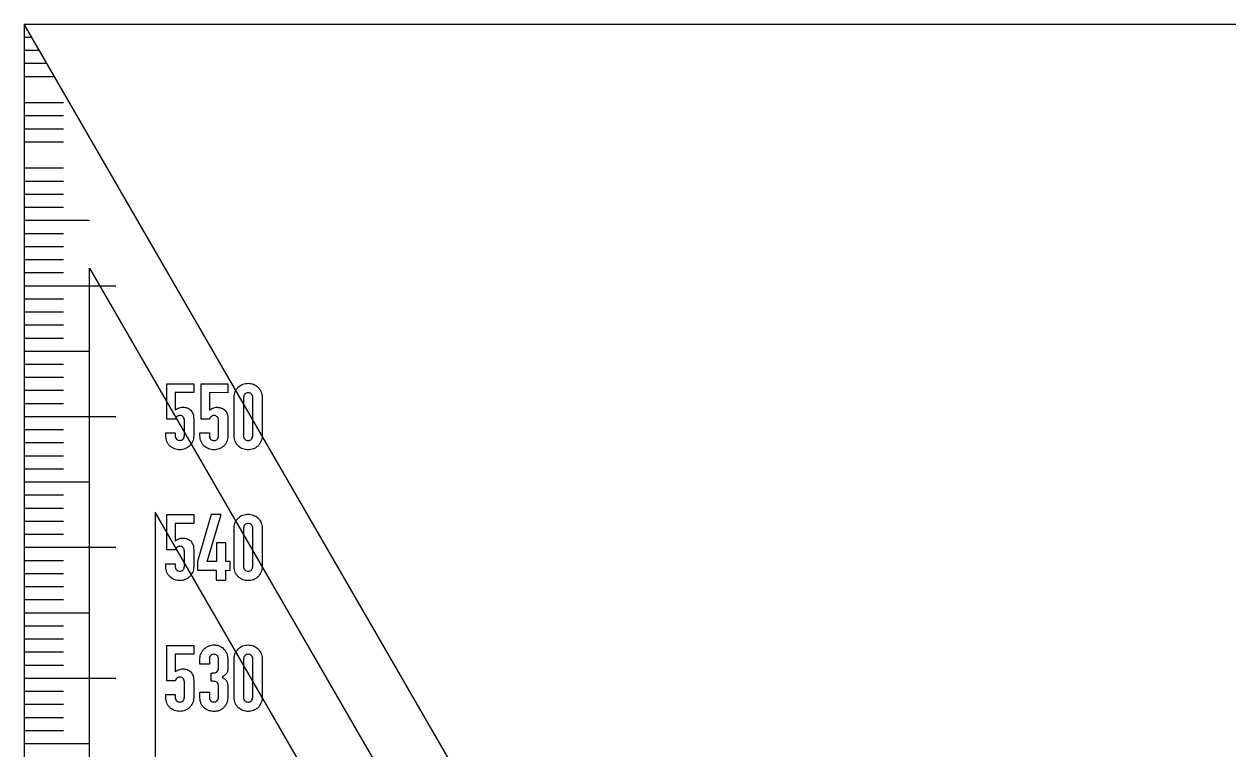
# Model space of a CAD drawing. Header units: millimetres. Extents: x 0 to 736, y 0 to 580.
# Drawn here: x 0 to 92, y 524.5 to 580 of the extents above; entities that cross this region are included whole.
import ezdxf

# ---------------------------------------------------------------- set-up
doc = ezdxf.new("R2010")
doc.units = ezdxf.units.MM
doc.layers.get('0').update_dxf_attribs({"linetype": 'CONTINUOUS'})

msp = doc.modelspace()

# ---------------------------------------------------------------- linework, layer by layer
for p, q in [((0, 580), (736.12, 580)), ((0, 579), (0.577, 579)), ((0, 578), (1.155, 578)), ((0, 577), (1.732, 577)), ((0, 576), (2.309, 576)), ((0, 574), (3, 574)), ((0, 573), (3, 573)), ((0, 572), (3, 572)), ((0, 571), (3, 571)), ((0, 569), (3, 569)), ((0, 568), (3, 568)), ((0, 567), (3, 567)), ((0, 566), (3, 566)), ((0, 565), (5, 565)), ((0, 564), (3, 564)), ((0, 563), (3, 563)), ((0, 562), (3, 562)), ((0, 561), (3, 561)), ((0, 560), (7, 560)), ((0, 559), (3, 559)), ((0, 558), (3, 558)), ((0, 557), (3, 557)), ((0, 556), (3, 556)), ((0, 555), (5, 555)), ((0, 554), (3, 554)), ((0, 553), (3, 553)), ((10.904, 549.802), (10.906, 552.499)), ((10.906, 552.499), (12.957, 552.497)), ((12.957, 552.497), (12.957, 551.823)), ((13.517, 549.8), (13.519, 552.497)), ((13.519, 552.497), (15.569, 552.495)), ((15.569, 552.495), (15.569, 551.821)), ((0, 552), (3, 552)), ((11.538, 551.824), (11.537, 550.476)), ((12.957, 551.823), (11.538, 551.824)), ((14.15, 551.822), (14.149, 550.474)), ((15.569, 551.821), (14.15, 551.822)), ((16.044, 548.527), (16.046, 551.462)), ((16.762, 551.462), (16.76, 548.527)), ((17.462, 548.526), (17.465, 551.461)), ((18.181, 551.461), (18.179, 548.525)), ((0, 551), (3, 551)), ((0, 550), (7, 550)), ((11.536, 549.802), (10.904, 549.802)), ((12.238, 548.544), (12.239, 549.717)), ((12.955, 549.822), (12.954, 548.53)), ((14.149, 549.8), (13.517, 549.8)), ((14.85, 548.542), (14.851, 549.715)), ((15.567, 549.82), (15.566, 548.527)), ((0, 549), (3, 549)), ((10.819, 548.531), (10.819, 548.742)), ((10.819, 548.742), (11.536, 548.741)), ((11.536, 548.741), (11.535, 548.559)), ((13.431, 548.529), (13.432, 548.74)), ((13.432, 548.74), (14.148, 548.739)), ((14.148, 548.739), (14.148, 548.557)), ((0, 548), (3, 548)), ((0, 547), (3, 547)), ((0, 546), (3, 546)), ((0, 545), (5, 545)), ((0, 544), (3, 544)), ((0, 543), (3, 543)), ((0, 542), (3, 542)), ((10.904, 539.802), (10.906, 542.499)), ((10.906, 542.499), (12.957, 542.497)), ((12.957, 542.497), (12.957, 541.823)), ((11.538, 541.824), (11.537, 540.476)), ((12.957, 541.823), (11.538, 541.824)), ((16.044, 538.527), (16.046, 541.462)), ((16.762, 541.462), (16.76, 538.527)), ((17.462, 538.526), (17.465, 541.461)), ((18.181, 541.461), (18.179, 538.525)), ((0, 541), (3, 541)), ((0, 540), (7, 540)), ((11.536, 539.802), (10.904, 539.802)), ((12.238, 538.544), (12.239, 539.717)), ((12.955, 539.822), (12.954, 538.53)), ((0, 539), (3, 539)), ((10.819, 538.531), (10.819, 538.742)), ((10.819, 538.742), (11.536, 538.741)), ((11.536, 538.741), (11.535, 538.559)), ((0, 538), (3, 538)), ((0, 537), (3, 537)), ((0, 536), (3, 536)), ((0, 535), (5, 535)), ((0, 534), (3, 534)), ((0, 533), (3, 533)), ((0, 532), (3, 532)), ((10.904, 529.802), (10.906, 532.499)), ((10.906, 532.499), (12.957, 532.497)), ((12.957, 532.497), (12.957, 531.823)), ((0, 531), (3, 531)), ((11.538, 531.824), (11.537, 530.476)), ((12.957, 531.823), (11.538, 531.824)), ((13.433, 531.064), (13.434, 531.479)), ((14.15, 531.064), (13.433, 531.064)), ((14.15, 531.471), (14.15, 531.064)), ((14.852, 530.824), (14.852, 531.47)), ((16.044, 528.527), (16.046, 531.462)), ((16.762, 531.462), (16.76, 528.527)), ((17.462, 528.526), (17.465, 531.461)), ((18.181, 531.461), (18.179, 528.525)), ((14.282, 529.757), (14.283, 530.389)), ((0, 530), (7, 530)), ((11.536, 529.802), (10.904, 529.802)), ((12.238, 528.544), (12.239, 529.717)), ((12.955, 529.822), (12.954, 528.53)), ((14.85, 528.57), (14.851, 529.286)), ((0, 529), (3, 529)), ((10.819, 528.531), (10.819, 528.742)), ((10.819, 528.742), (11.536, 528.741)), ((11.536, 528.741), (11.535, 528.559)), ((13.431, 528.522), (13.432, 528.929)), ((13.432, 528.929), (14.148, 528.929)), ((14.148, 528.929), (14.148, 528.557)), ((0, 528), (3, 528)), ((0, 527), (3, 527)), ((0, 526), (3, 526)), ((0, 525), (5, 525))]:
    msp.add_line(p, q)
for points in [[(334.863, 0), (0, 580), (0, 0)], [(326.203, 5), (5, 5), (5, 561.34)], [(317.543, 10), (10, 542.679), (10, 10)], [(14.681, 538.24), (14.681, 537.496), (15.397, 537.495), (15.397, 538.24), (15.742, 538.239), (15.742, 538.914), (15.398, 538.914), (15.399, 540.339), (14.683, 540.34), (14.682, 538.914), (13.972, 538.915), (15.05, 542.496), (14.291, 542.496), (13.256, 538.916), (13.256, 538.241)]]:
    msp.add_lwpolyline(points, close=True)
for points, knots in [([(16.131, 551.912), (16.163, 551.975), (16.227, 552.098), (16.323, 552.199), (16.37, 552.249)], [0, 0, 0, 0, 0.02107908, 0.04149266, 0.04149266, 0.04149266, 0.04149266]), ([(16.37, 552.249), (16.421, 552.293), (16.522, 552.38), (16.646, 552.433), (16.707, 552.459)], [0, 0, 0, 0, 0.02001715, 0.03996019, 0.03996019, 0.03996019, 0.03996019]), ([(16.707, 552.459), (16.773, 552.482), (16.905, 552.527), (17.045, 552.533), (17.114, 552.536)], [0, 0, 0, 0, 0.02083571, 0.04164184, 0.04164184, 0.04164184, 0.04164184]), ([(17.114, 552.536), (17.183, 552.533), (17.321, 552.527), (17.45, 552.481), (17.515, 552.459)], [0, 0, 0, 0, 0.0206313, 0.04096164, 0.04096164, 0.04096164, 0.04096164]), ([(17.515, 552.459), (17.578, 552.432), (17.704, 552.38), (17.807, 552.292), (17.859, 552.248)], [0, 0, 0, 0, 0.02041726, 0.04057331, 0.04057331, 0.04057331, 0.04057331]), ([(17.859, 552.248), (17.905, 552.198), (18, 552.097), (18.06, 551.973), (18.09, 551.91)], [0, 0, 0, 0, 0.02029925, 0.04112017, 0.04112017, 0.04112017, 0.04112017]), ([(16.046, 551.462), (16.049, 551.543), (16.055, 551.697), (16.106, 551.842), (16.131, 551.912)], [0, 0, 0, 0, 0.02396916, 0.04596419, 0.04596419, 0.04596419, 0.04596419]), ([(16.861, 551.715), (16.832, 551.679), (16.773, 551.605), (16.766, 551.511), (16.762, 551.462)], [0, 0, 0, 0, 0.01343938, 0.02769777, 0.02769777, 0.02769777, 0.02769777]), ([(17.114, 551.82), (17.065, 551.816), (16.969, 551.808), (16.897, 551.745), (16.861, 551.715)], [0, 0, 0, 0, 0.01428975, 0.0280251, 0.0280251, 0.0280251, 0.0280251]), ([(17.367, 551.714), (17.331, 551.745), (17.258, 551.808), (17.163, 551.816), (17.114, 551.82)], [0, 0, 0, 0, 0.0137354, 0.02802509, 0.02802509, 0.02802509, 0.02802509]), ([(17.465, 551.461), (17.461, 551.51), (17.454, 551.604), (17.395, 551.678), (17.367, 551.714)], [0, 0, 0, 0, 0.01425838, 0.02769777, 0.02769777, 0.02769777, 0.02769777]), ([(18.09, 551.91), (18.117, 551.841), (18.172, 551.696), (18.178, 551.541), (18.181, 551.461)], [0, 0, 0, 0, 0.02215211, 0.04613734, 0.04613734, 0.04613734, 0.04613734]), ([(11.537, 550.476), (11.573, 550.508), (11.649, 550.574), (11.742, 550.616), (11.79, 550.637)], [0, 0, 0, 0, 0.01436714, 0.03014916, 0.03014916, 0.03014916, 0.03014916]), ([(11.79, 550.637), (11.844, 550.658), (11.955, 550.7), (12.073, 550.705), (12.134, 550.707)], [0, 0, 0, 0, 0.0171557, 0.03532359, 0.03532359, 0.03532359, 0.03532359]), ([(12.134, 550.707), (12.248, 550.699), (12.468, 550.684), (12.641, 550.548), (12.724, 550.482)], [0, 0, 0, 0, 0.03348034, 0.06445096, 0.06445096, 0.06445096, 0.06445096]), ([(12.724, 550.482), (12.791, 550.394), (12.94, 550.201), (12.949, 549.956), (12.955, 549.822)], [0, 0, 0, 0, 0.03243716, 0.07149286, 0.07149286, 0.07149286, 0.07149286]), ([(14.149, 550.474), (14.186, 550.506), (14.262, 550.572), (14.354, 550.613), (14.402, 550.635)], [0, 0, 0, 0, 0.01436712, 0.03014919, 0.03014919, 0.03014919, 0.03014919]), ([(14.402, 550.635), (14.456, 550.656), (14.567, 550.698), (14.685, 550.703), (14.746, 550.705)], [0, 0, 0, 0, 0.01715568, 0.03532356, 0.03532356, 0.03532356, 0.03532356]), ([(14.746, 550.705), (14.861, 550.697), (15.081, 550.682), (15.253, 550.545), (15.336, 550.48)], [0, 0, 0, 0, 0.03348031, 0.06445093, 0.06445093, 0.06445093, 0.06445093]), ([(15.336, 550.48), (15.403, 550.392), (15.552, 550.199), (15.562, 549.953), (15.567, 549.82)], [0, 0, 0, 0, 0.03243715, 0.07149285, 0.07149285, 0.07149285, 0.07149285]), ([(11.579, 549.879), (11.569, 549.862), (11.555, 549.836), (11.541, 549.811), (11.536, 549.802)], [0, 0, 0, 0, 0.005814769, 0.008799342, 0.008799342, 0.008799342, 0.008799342]), ([(11.642, 549.97), (11.629, 549.956), (11.603, 549.929), (11.587, 549.895), (11.579, 549.879)], [0, 0, 0, 0, 0.00573204, 0.01115459, 0.01115459, 0.01115459, 0.01115459]), ([(11.747, 550.04), (11.727, 550.031), (11.689, 550.012), (11.657, 549.984), (11.642, 549.97)], [0, 0, 0, 0, 0.00659935, 0.01271385, 0.01271385, 0.01271385, 0.01271385]), ([(11.902, 550.075), (11.873, 550.074), (11.819, 550.072), (11.77, 550.051), (11.747, 550.04)], [0, 0, 0, 0, 0.00847253, 0.01597255, 0.01597255, 0.01597255, 0.01597255]), ([(12.14, 549.97), (12.107, 550.001), (12.04, 550.063), (11.948, 550.071), (11.902, 550.075)], [0, 0, 0, 0, 0.01316714, 0.02676721, 0.02676721, 0.02676721, 0.02676721]), ([(12.239, 549.717), (12.235, 549.764), (12.227, 549.858), (12.169, 549.933), (12.14, 549.97)], [0, 0, 0, 0, 0.01391267, 0.02764696, 0.02764696, 0.02764696, 0.02764696]), ([(14.191, 549.877), (14.181, 549.86), (14.167, 549.834), (14.153, 549.808), (14.149, 549.8)], [0, 0, 0, 0, 0.005814769, 0.008799342, 0.008799342, 0.008799342, 0.008799342]), ([(14.254, 549.968), (14.241, 549.954), (14.216, 549.927), (14.199, 549.893), (14.191, 549.877)], [0, 0, 0, 0, 0.00573205, 0.0111546, 0.0111546, 0.0111546, 0.0111546]), ([(14.36, 550.038), (14.34, 550.029), (14.301, 550.01), (14.269, 549.982), (14.254, 549.968)], [0, 0, 0, 0, 0.00659933, 0.01271385, 0.01271385, 0.01271385, 0.01271385]), ([(14.514, 550.073), (14.486, 550.072), (14.432, 550.07), (14.383, 550.048), (14.36, 550.038)], [0, 0, 0, 0, 0.00847256, 0.01597258, 0.01597258, 0.01597258, 0.01597258]), ([(14.753, 549.968), (14.72, 549.998), (14.652, 550.061), (14.561, 550.069), (14.514, 550.073)], [0, 0, 0, 0, 0.01316711, 0.02676719, 0.02676719, 0.02676719, 0.02676719]), ([(14.851, 549.715), (14.847, 549.762), (14.839, 549.856), (14.781, 549.931), (14.753, 549.968)], [0, 0, 0, 0, 0.01391267, 0.02764696, 0.02764696, 0.02764696, 0.02764696]), ([(10.903, 548.082), (10.878, 548.151), (10.827, 548.297), (10.822, 548.451), (10.819, 548.531)], [0, 0, 0, 0, 0.02199505, 0.04596421, 0.04596421, 0.04596421, 0.04596421]), ([(11.535, 548.559), (11.538, 548.502), (11.544, 548.397), (11.605, 548.311), (11.633, 548.271)], [0, 0, 0, 0, 0.01651123, 0.03099373, 0.03099373, 0.03099373, 0.03099373]), ([(12.146, 548.27), (12.173, 548.308), (12.23, 548.39), (12.235, 548.49), (12.238, 548.544)], [0, 0, 0, 0, 0.01361029, 0.0294011, 0.0294011, 0.0294011, 0.0294011]), ([(12.954, 548.53), (12.951, 548.449), (12.944, 548.294), (12.889, 548.15), (12.862, 548.08)], [0, 0, 0, 0, 0.02398523, 0.04613737, 0.04613737, 0.04613737, 0.04613737]), ([(13.515, 548.08), (13.491, 548.149), (13.44, 548.295), (13.434, 548.449), (13.431, 548.529)], [0, 0, 0, 0, 0.02199505, 0.04596421, 0.04596421, 0.04596421, 0.04596421]), ([(14.148, 548.557), (14.151, 548.5), (14.156, 548.395), (14.217, 548.309), (14.246, 548.269)], [0, 0, 0, 0, 0.01651123, 0.03099373, 0.03099373, 0.03099373, 0.03099373]), ([(14.758, 548.268), (14.785, 548.306), (14.843, 548.388), (14.847, 548.488), (14.85, 548.542)], [0, 0, 0, 0, 0.01361029, 0.0294011, 0.0294011, 0.0294011, 0.0294011]), ([(15.566, 548.527), (15.563, 548.447), (15.557, 548.292), (15.501, 548.148), (15.475, 548.078)], [0, 0, 0, 0, 0.02398523, 0.04613736, 0.04613736, 0.04613736, 0.04613736]), ([(16.128, 548.078), (16.103, 548.147), (16.052, 548.293), (16.047, 548.447), (16.044, 548.527)], [0, 0, 0, 0, 0.02199501, 0.04596421, 0.04596421, 0.04596421, 0.04596421]), ([(16.76, 548.527), (16.764, 548.477), (16.771, 548.381), (16.83, 548.304), (16.858, 548.267)], [0, 0, 0, 0, 0.01443138, 0.02831409, 0.02831409, 0.02831409, 0.02831409]), ([(17.364, 548.266), (17.392, 548.304), (17.451, 548.381), (17.459, 548.477), (17.462, 548.526)], [0, 0, 0, 0, 0.01388274, 0.02831408, 0.02831408, 0.02831408, 0.02831408]), ([(18.179, 548.525), (18.175, 548.445), (18.169, 548.29), (18.114, 548.145), (18.087, 548.076)], [0, 0, 0, 0, 0.02398523, 0.04613736, 0.04613736, 0.04613736, 0.04613736]), ([(11.141, 547.744), (11.094, 547.794), (10.999, 547.895), (10.935, 548.019), (10.903, 548.082)], [0, 0, 0, 0, 0.02041354, 0.04149266, 0.04149266, 0.04149266, 0.04149266]), ([(11.478, 547.527), (11.417, 547.555), (11.294, 547.612), (11.192, 547.7), (11.141, 547.744)], [0, 0, 0, 0, 0.02018047, 0.04030584, 0.04030584, 0.04030584, 0.04030584]), ([(11.886, 547.456), (11.816, 547.459), (11.677, 547.465), (11.545, 547.506), (11.478, 547.527)], [0, 0, 0, 0, 0.02079054, 0.04148599, 0.04148599, 0.04148599, 0.04148599]), ([(11.633, 548.271), (11.672, 548.242), (11.751, 548.183), (11.849, 548.176), (11.9, 548.172)], [0, 0, 0, 0, 0.01403176, 0.02898238, 0.02898238, 0.02898238, 0.02898238]), ([(12.286, 547.526), (12.221, 547.505), (12.091, 547.464), (11.955, 547.459), (11.886, 547.456)], [0, 0, 0, 0, 0.02018659, 0.04080219, 0.04080219, 0.04080219, 0.04080219]), ([(11.9, 548.172), (11.95, 548.175), (12.043, 548.181), (12.113, 548.242), (12.146, 548.27)], [0, 0, 0, 0, 0.01443135, 0.02714595, 0.02714595, 0.02714595, 0.02714595]), ([(12.63, 547.743), (12.579, 547.699), (12.475, 547.61), (12.349, 547.554), (12.286, 547.526)], [0, 0, 0, 0, 0.02026353, 0.04091276, 0.04091276, 0.04091276, 0.04091276]), ([(12.862, 548.08), (12.832, 548.017), (12.772, 547.893), (12.677, 547.793), (12.63, 547.743)], [0, 0, 0, 0, 0.02082093, 0.04112014, 0.04112014, 0.04112014, 0.04112014]), ([(13.754, 547.742), (13.707, 547.792), (13.611, 547.893), (13.548, 548.017), (13.515, 548.08)], [0, 0, 0, 0, 0.02041355, 0.04149265, 0.04149265, 0.04149265, 0.04149265]), ([(14.091, 547.524), (14.029, 547.553), (13.907, 547.61), (13.805, 547.698), (13.754, 547.742)], [0, 0, 0, 0, 0.02018047, 0.04030585, 0.04030585, 0.04030585, 0.04030585]), ([(14.498, 547.454), (14.428, 547.457), (14.29, 547.463), (14.157, 547.504), (14.091, 547.524)], [0, 0, 0, 0, 0.02079051, 0.04148599, 0.04148599, 0.04148599, 0.04148599]), ([(14.246, 548.269), (14.284, 548.24), (14.363, 548.181), (14.462, 548.174), (14.513, 548.17)], [0, 0, 0, 0, 0.01403178, 0.0289824, 0.0289824, 0.0289824, 0.0289824]), ([(14.898, 547.524), (14.834, 547.503), (14.704, 547.462), (14.567, 547.457), (14.498, 547.454)], [0, 0, 0, 0, 0.02018659, 0.04080219, 0.04080219, 0.04080219, 0.04080219]), ([(14.513, 548.17), (14.562, 548.173), (14.655, 548.179), (14.726, 548.24), (14.758, 548.268)], [0, 0, 0, 0, 0.01443133, 0.02714592, 0.02714592, 0.02714592, 0.02714592]), ([(15.243, 547.741), (15.191, 547.697), (15.087, 547.608), (14.962, 547.552), (14.898, 547.524)], [0, 0, 0, 0, 0.02026353, 0.04091276, 0.04091276, 0.04091276, 0.04091276]), ([(15.475, 548.078), (15.444, 548.015), (15.384, 547.891), (15.289, 547.791), (15.243, 547.741)], [0, 0, 0, 0, 0.02082092, 0.04112014, 0.04112014, 0.04112014, 0.04112014]), ([(16.366, 547.74), (16.319, 547.79), (16.224, 547.891), (16.16, 548.015), (16.128, 548.078)], [0, 0, 0, 0, 0.02041353, 0.04149263, 0.04149263, 0.04149263, 0.04149263]), ([(16.703, 547.522), (16.642, 547.551), (16.519, 547.607), (16.417, 547.696), (16.366, 547.74)], [0, 0, 0, 0, 0.02018042, 0.04030582, 0.04030582, 0.04030582, 0.04030582]), ([(17.11, 547.452), (17.041, 547.455), (16.902, 547.461), (16.769, 547.502), (16.703, 547.522)], [0, 0, 0, 0, 0.02079057, 0.04148602, 0.04148602, 0.04148602, 0.04148602]), ([(16.858, 548.267), (16.894, 548.238), (16.968, 548.179), (17.062, 548.172), (17.111, 548.168)], [0, 0, 0, 0, 0.01343937, 0.02769775, 0.02769775, 0.02769775, 0.02769775]), ([(17.511, 547.522), (17.446, 547.501), (17.316, 547.46), (17.179, 547.455), (17.11, 547.452)], [0, 0, 0, 0, 0.02018659, 0.04080219, 0.04080219, 0.04080219, 0.04080219]), ([(17.111, 548.168), (17.16, 548.172), (17.254, 548.179), (17.328, 548.238), (17.364, 548.266)], [0, 0, 0, 0, 0.01425839, 0.02769774, 0.02769774, 0.02769774, 0.02769774]), ([(17.855, 547.739), (17.803, 547.695), (17.699, 547.606), (17.574, 547.55), (17.511, 547.522)], [0, 0, 0, 0, 0.02026353, 0.04091276, 0.04091276, 0.04091276, 0.04091276]), ([(18.087, 548.076), (18.056, 548.013), (17.996, 547.889), (17.902, 547.789), (17.855, 547.739)], [0, 0, 0, 0, 0.02082092, 0.04112014, 0.04112014, 0.04112014, 0.04112014]), ([(16.131, 541.912), (16.163, 541.975), (16.227, 542.098), (16.323, 542.199), (16.37, 542.249)], [0, 0, 0, 0, 0.02107908, 0.04149266, 0.04149266, 0.04149266, 0.04149266]), ([(16.37, 542.249), (16.421, 542.293), (16.522, 542.38), (16.646, 542.433), (16.707, 542.459)], [0, 0, 0, 0, 0.02001715, 0.03996019, 0.03996019, 0.03996019, 0.03996019]), ([(16.707, 542.459), (16.773, 542.482), (16.905, 542.527), (17.045, 542.533), (17.114, 542.536)], [0, 0, 0, 0, 0.02083571, 0.04164184, 0.04164184, 0.04164184, 0.04164184]), ([(17.114, 542.536), (17.183, 542.533), (17.321, 542.527), (17.45, 542.481), (17.515, 542.459)], [0, 0, 0, 0, 0.0206313, 0.04096164, 0.04096164, 0.04096164, 0.04096164]), ([(17.515, 542.459), (17.578, 542.432), (17.704, 542.38), (17.807, 542.292), (17.859, 542.248)], [0, 0, 0, 0, 0.02041726, 0.04057331, 0.04057331, 0.04057331, 0.04057331]), ([(17.859, 542.248), (17.905, 542.198), (18, 542.097), (18.06, 541.973), (18.09, 541.91)], [0, 0, 0, 0, 0.02029925, 0.04112017, 0.04112017, 0.04112017, 0.04112017]), ([(16.046, 541.462), (16.049, 541.543), (16.055, 541.697), (16.106, 541.842), (16.131, 541.912)], [0, 0, 0, 0, 0.02396916, 0.04596419, 0.04596419, 0.04596419, 0.04596419]), ([(16.861, 541.715), (16.832, 541.679), (16.773, 541.605), (16.766, 541.511), (16.762, 541.462)], [0, 0, 0, 0, 0.01343938, 0.02769777, 0.02769777, 0.02769777, 0.02769777]), ([(17.114, 541.82), (17.065, 541.816), (16.969, 541.808), (16.897, 541.745), (16.861, 541.715)], [0, 0, 0, 0, 0.01428975, 0.0280251, 0.0280251, 0.0280251, 0.0280251]), ([(17.367, 541.714), (17.331, 541.745), (17.258, 541.808), (17.163, 541.816), (17.114, 541.82)], [0, 0, 0, 0, 0.0137354, 0.02802509, 0.02802509, 0.02802509, 0.02802509]), ([(17.465, 541.461), (17.461, 541.51), (17.454, 541.604), (17.395, 541.678), (17.367, 541.714)], [0, 0, 0, 0, 0.01425838, 0.02769777, 0.02769777, 0.02769777, 0.02769777]), ([(18.09, 541.91), (18.117, 541.841), (18.172, 541.696), (18.178, 541.541), (18.181, 541.461)], [0, 0, 0, 0, 0.02215211, 0.04613734, 0.04613734, 0.04613734, 0.04613734]), ([(11.537, 540.476), (11.573, 540.508), (11.649, 540.574), (11.742, 540.616), (11.79, 540.637)], [0, 0, 0, 0, 0.01436714, 0.03014916, 0.03014916, 0.03014916, 0.03014916]), ([(11.79, 540.637), (11.844, 540.658), (11.955, 540.7), (12.073, 540.705), (12.134, 540.707)], [0, 0, 0, 0, 0.0171557, 0.03532359, 0.03532359, 0.03532359, 0.03532359]), ([(12.134, 540.707), (12.248, 540.699), (12.468, 540.684), (12.641, 540.548), (12.724, 540.482)], [0, 0, 0, 0, 0.03348034, 0.06445096, 0.06445096, 0.06445096, 0.06445096]), ([(12.724, 540.482), (12.791, 540.394), (12.94, 540.201), (12.949, 539.956), (12.955, 539.822)], [0, 0, 0, 0, 0.03243716, 0.07149286, 0.07149286, 0.07149286, 0.07149286]), ([(11.579, 539.879), (11.569, 539.862), (11.555, 539.836), (11.541, 539.811), (11.536, 539.802)], [0, 0, 0, 0, 0.005814769, 0.008799342, 0.008799342, 0.008799342, 0.008799342]), ([(11.642, 539.97), (11.629, 539.956), (11.603, 539.929), (11.587, 539.895), (11.579, 539.879)], [0, 0, 0, 0, 0.00573204, 0.01115459, 0.01115459, 0.01115459, 0.01115459]), ([(11.747, 540.04), (11.727, 540.031), (11.689, 540.012), (11.657, 539.984), (11.642, 539.97)], [0, 0, 0, 0, 0.00659935, 0.01271385, 0.01271385, 0.01271385, 0.01271385]), ([(11.902, 540.075), (11.873, 540.074), (11.819, 540.072), (11.77, 540.051), (11.747, 540.04)], [0, 0, 0, 0, 0.00847253, 0.01597255, 0.01597255, 0.01597255, 0.01597255]), ([(12.14, 539.97), (12.107, 540.001), (12.04, 540.063), (11.948, 540.071), (11.902, 540.075)], [0, 0, 0, 0, 0.01316714, 0.02676721, 0.02676721, 0.02676721, 0.02676721]), ([(12.239, 539.717), (12.235, 539.764), (12.227, 539.858), (12.169, 539.933), (12.14, 539.97)], [0, 0, 0, 0, 0.01391267, 0.02764696, 0.02764696, 0.02764696, 0.02764696]), ([(10.903, 538.082), (10.878, 538.151), (10.827, 538.297), (10.822, 538.451), (10.819, 538.531)], [0, 0, 0, 0, 0.02199505, 0.04596421, 0.04596421, 0.04596421, 0.04596421]), ([(11.535, 538.559), (11.538, 538.502), (11.544, 538.397), (11.605, 538.311), (11.633, 538.271)], [0, 0, 0, 0, 0.01651123, 0.03099373, 0.03099373, 0.03099373, 0.03099373]), ([(12.146, 538.27), (12.173, 538.308), (12.23, 538.39), (12.235, 538.49), (12.238, 538.544)], [0, 0, 0, 0, 0.01361029, 0.0294011, 0.0294011, 0.0294011, 0.0294011]), ([(12.954, 538.53), (12.951, 538.449), (12.944, 538.294), (12.889, 538.15), (12.862, 538.08)], [0, 0, 0, 0, 0.02398523, 0.04613737, 0.04613737, 0.04613737, 0.04613737]), ([(16.128, 538.078), (16.103, 538.147), (16.052, 538.293), (16.047, 538.447), (16.044, 538.527)], [0, 0, 0, 0, 0.02199501, 0.04596421, 0.04596421, 0.04596421, 0.04596421]), ([(16.76, 538.527), (16.764, 538.477), (16.771, 538.381), (16.83, 538.304), (16.858, 538.267)], [0, 0, 0, 0, 0.01443138, 0.02831409, 0.02831409, 0.02831409, 0.02831409]), ([(17.364, 538.266), (17.392, 538.304), (17.451, 538.381), (17.459, 538.477), (17.462, 538.526)], [0, 0, 0, 0, 0.01388274, 0.02831408, 0.02831408, 0.02831408, 0.02831408]), ([(18.179, 538.525), (18.175, 538.445), (18.169, 538.29), (18.114, 538.145), (18.087, 538.076)], [0, 0, 0, 0, 0.02398523, 0.04613736, 0.04613736, 0.04613736, 0.04613736]), ([(11.141, 537.744), (11.094, 537.794), (10.999, 537.895), (10.935, 538.019), (10.903, 538.082)], [0, 0, 0, 0, 0.02041354, 0.04149266, 0.04149266, 0.04149266, 0.04149266]), ([(11.478, 537.527), (11.417, 537.555), (11.294, 537.612), (11.192, 537.7), (11.141, 537.744)], [0, 0, 0, 0, 0.02018047, 0.04030584, 0.04030584, 0.04030584, 0.04030584]), ([(11.886, 537.456), (11.816, 537.459), (11.677, 537.465), (11.545, 537.506), (11.478, 537.527)], [0, 0, 0, 0, 0.02079054, 0.04148599, 0.04148599, 0.04148599, 0.04148599]), ([(11.633, 538.271), (11.672, 538.242), (11.751, 538.183), (11.849, 538.176), (11.9, 538.172)], [0, 0, 0, 0, 0.01403176, 0.02898238, 0.02898238, 0.02898238, 0.02898238]), ([(12.286, 537.526), (12.221, 537.505), (12.091, 537.464), (11.955, 537.459), (11.886, 537.456)], [0, 0, 0, 0, 0.02018659, 0.04080219, 0.04080219, 0.04080219, 0.04080219]), ([(11.9, 538.172), (11.95, 538.175), (12.043, 538.181), (12.113, 538.242), (12.146, 538.27)], [0, 0, 0, 0, 0.01443135, 0.02714595, 0.02714595, 0.02714595, 0.02714595]), ([(12.63, 537.743), (12.579, 537.699), (12.475, 537.61), (12.349, 537.554), (12.286, 537.526)], [0, 0, 0, 0, 0.02026353, 0.04091276, 0.04091276, 0.04091276, 0.04091276]), ([(12.862, 538.08), (12.832, 538.017), (12.772, 537.893), (12.677, 537.793), (12.63, 537.743)], [0, 0, 0, 0, 0.02082093, 0.04112014, 0.04112014, 0.04112014, 0.04112014]), ([(16.366, 537.74), (16.319, 537.79), (16.224, 537.891), (16.16, 538.015), (16.128, 538.078)], [0, 0, 0, 0, 0.02041353, 0.04149263, 0.04149263, 0.04149263, 0.04149263]), ([(16.703, 537.522), (16.642, 537.551), (16.519, 537.607), (16.417, 537.696), (16.366, 537.74)], [0, 0, 0, 0, 0.02018042, 0.04030582, 0.04030582, 0.04030582, 0.04030582]), ([(17.11, 537.452), (17.041, 537.455), (16.902, 537.461), (16.769, 537.502), (16.703, 537.522)], [0, 0, 0, 0, 0.02079057, 0.04148602, 0.04148602, 0.04148602, 0.04148602]), ([(16.858, 538.267), (16.894, 538.238), (16.968, 538.179), (17.062, 538.172), (17.111, 538.168)], [0, 0, 0, 0, 0.01343937, 0.02769775, 0.02769775, 0.02769775, 0.02769775]), ([(17.511, 537.522), (17.446, 537.501), (17.316, 537.46), (17.179, 537.455), (17.11, 537.452)], [0, 0, 0, 0, 0.02018659, 0.04080219, 0.04080219, 0.04080219, 0.04080219]), ([(17.111, 538.168), (17.16, 538.172), (17.254, 538.179), (17.328, 538.238), (17.364, 538.266)], [0, 0, 0, 0, 0.01425839, 0.02769774, 0.02769774, 0.02769774, 0.02769774]), ([(17.855, 537.739), (17.803, 537.695), (17.699, 537.606), (17.574, 537.55), (17.511, 537.522)], [0, 0, 0, 0, 0.02026353, 0.04091276, 0.04091276, 0.04091276, 0.04091276]), ([(18.087, 538.076), (18.056, 538.013), (17.996, 537.889), (17.902, 537.789), (17.855, 537.739)], [0, 0, 0, 0, 0.02082092, 0.04112014, 0.04112014, 0.04112014, 0.04112014]), ([(13.434, 531.479), (13.437, 531.55), (13.444, 531.693), (13.494, 531.826), (13.518, 531.893)], [0, 0, 0, 0, 0.02134719, 0.04250294, 0.04250294, 0.04250294, 0.04250294]), ([(13.518, 531.893), (13.549, 531.956), (13.609, 532.08), (13.704, 532.18), (13.75, 532.23)], [0, 0, 0, 0, 0.02082092, 0.04112014, 0.04112014, 0.04112014, 0.04112014]), ([(13.75, 532.23), (13.802, 532.274), (13.907, 532.365), (14.031, 532.424), (14.095, 532.454)], [0, 0, 0, 0, 0.02037196, 0.04126384, 0.04126384, 0.04126384, 0.04126384]), ([(14.095, 532.454), (14.162, 532.479), (14.298, 532.528), (14.443, 532.535), (14.516, 532.538)], [0, 0, 0, 0, 0.02132338, 0.04319473, 0.04319473, 0.04319473, 0.04319473]), ([(14.516, 532.538), (14.607, 532.535), (14.777, 532.528), (14.93, 532.453), (15.001, 532.418)], [0, 0, 0, 0, 0.02702625, 0.05040295, 0.05040295, 0.05040295, 0.05040295]), ([(15.001, 532.418), (15.06, 532.383), (15.168, 532.318), (15.256, 532.227), (15.295, 532.186)], [0, 0, 0, 0, 0.02064555, 0.03765692, 0.03765692, 0.03765692, 0.03765692]), ([(15.295, 532.186), (15.318, 532.159), (15.361, 532.105), (15.397, 532.046), (15.415, 532.018)], [0, 0, 0, 0, 0.01064, 0.02067161, 0.02067161, 0.02067161, 0.02067161]), ([(15.415, 532.018), (15.433, 531.987), (15.471, 531.923), (15.494, 531.852), (15.506, 531.814)], [0, 0, 0, 0, 0.01060662, 0.02238105, 0.02238105, 0.02238105, 0.02238105]), ([(16.046, 531.462), (16.049, 531.543), (16.055, 531.697), (16.106, 531.842), (16.131, 531.912)], [0, 0, 0, 0, 0.02396916, 0.04596419, 0.04596419, 0.04596419, 0.04596419]), ([(16.131, 531.912), (16.163, 531.975), (16.227, 532.098), (16.323, 532.199), (16.37, 532.249)], [0, 0, 0, 0, 0.02107908, 0.04149266, 0.04149266, 0.04149266, 0.04149266]), ([(16.37, 532.249), (16.421, 532.293), (16.522, 532.38), (16.646, 532.433), (16.707, 532.459)], [0, 0, 0, 0, 0.02001715, 0.03996019, 0.03996019, 0.03996019, 0.03996019]), ([(16.707, 532.459), (16.773, 532.482), (16.905, 532.527), (17.045, 532.533), (17.114, 532.536)], [0, 0, 0, 0, 0.02083571, 0.04164184, 0.04164184, 0.04164184, 0.04164184]), ([(17.114, 532.536), (17.183, 532.533), (17.321, 532.527), (17.45, 532.481), (17.515, 532.459)], [0, 0, 0, 0, 0.0206313, 0.04096164, 0.04096164, 0.04096164, 0.04096164]), ([(17.515, 532.459), (17.578, 532.432), (17.704, 532.38), (17.807, 532.292), (17.859, 532.248)], [0, 0, 0, 0, 0.02041726, 0.04057331, 0.04057331, 0.04057331, 0.04057331]), ([(17.859, 532.248), (17.905, 532.198), (18, 532.097), (18.06, 531.973), (18.09, 531.91)], [0, 0, 0, 0, 0.02029925, 0.04112017, 0.04112017, 0.04112017, 0.04112017]), ([(18.09, 531.91), (18.117, 531.841), (18.172, 531.696), (18.178, 531.541), (18.181, 531.461)], [0, 0, 0, 0, 0.02215211, 0.04613734, 0.04613734, 0.04613734, 0.04613734]), ([(14.227, 531.703), (14.205, 531.665), (14.163, 531.593), (14.154, 531.51), (14.15, 531.471)], [0, 0, 0, 0, 0.01311202, 0.02468579, 0.02468579, 0.02468579, 0.02468579]), ([(14.501, 531.822), (14.444, 531.819), (14.337, 531.813), (14.262, 531.737), (14.227, 531.703)], [0, 0, 0, 0, 0.0165978, 0.03082806, 0.03082806, 0.03082806, 0.03082806]), ([(14.754, 531.723), (14.72, 531.752), (14.646, 531.813), (14.551, 531.819), (14.501, 531.822)], [0, 0, 0, 0, 0.01314721, 0.0277516, 0.0277516, 0.0277516, 0.0277516]), ([(14.852, 531.47), (14.849, 531.519), (14.842, 531.614), (14.783, 531.687), (14.754, 531.723)], [0, 0, 0, 0, 0.0142584, 0.02769779, 0.02769779, 0.02769779, 0.02769779]), ([(15.506, 531.814), (15.524, 531.718), (15.567, 531.491), (15.568, 531.26), (15.568, 531.126)], [0, 0, 0, 0, 0.02917973, 0.06923897, 0.06923897, 0.06923897, 0.06923897]), ([(15.568, 531.126), (15.568, 531.047), (15.567, 530.907), (15.558, 530.766), (15.554, 530.704)], [0, 0, 0, 0, 0.02352792, 0.04216726, 0.04216726, 0.04216726, 0.04216726]), ([(16.861, 531.715), (16.832, 531.679), (16.773, 531.605), (16.766, 531.511), (16.762, 531.462)], [0, 0, 0, 0, 0.01343938, 0.02769777, 0.02769777, 0.02769777, 0.02769777]), ([(17.114, 531.82), (17.065, 531.816), (16.969, 531.808), (16.897, 531.745), (16.861, 531.715)], [0, 0, 0, 0, 0.01428975, 0.0280251, 0.0280251, 0.0280251, 0.0280251]), ([(17.367, 531.714), (17.331, 531.745), (17.258, 531.808), (17.163, 531.816), (17.114, 531.82)], [0, 0, 0, 0, 0.0137354, 0.02802509, 0.02802509, 0.02802509, 0.02802509]), ([(17.465, 531.461), (17.461, 531.51), (17.454, 531.604), (17.395, 531.678), (17.367, 531.714)], [0, 0, 0, 0, 0.01425838, 0.02769777, 0.02769777, 0.02769777, 0.02769777]), ([(11.537, 530.476), (11.573, 530.508), (11.649, 530.574), (11.742, 530.616), (11.79, 530.637)], [0, 0, 0, 0, 0.01436714, 0.03014916, 0.03014916, 0.03014916, 0.03014916]), ([(11.747, 530.04), (11.727, 530.031), (11.689, 530.012), (11.657, 529.984), (11.642, 529.97)], [0, 0, 0, 0, 0.00659935, 0.01271385, 0.01271385, 0.01271385, 0.01271385]), ([(11.902, 530.075), (11.873, 530.074), (11.819, 530.072), (11.77, 530.051), (11.747, 530.04)], [0, 0, 0, 0, 0.00847253, 0.01597255, 0.01597255, 0.01597255, 0.01597255]), ([(11.79, 530.637), (11.844, 530.658), (11.955, 530.7), (12.073, 530.705), (12.134, 530.707)], [0, 0, 0, 0, 0.0171557, 0.03532359, 0.03532359, 0.03532359, 0.03532359]), ([(12.14, 529.97), (12.107, 530.001), (12.04, 530.063), (11.948, 530.071), (11.902, 530.075)], [0, 0, 0, 0, 0.01316714, 0.02676721, 0.02676721, 0.02676721, 0.02676721]), ([(12.134, 530.707), (12.248, 530.699), (12.468, 530.684), (12.641, 530.548), (12.724, 530.482)], [0, 0, 0, 0, 0.03348034, 0.06445096, 0.06445096, 0.06445096, 0.06445096]), ([(12.724, 530.482), (12.791, 530.394), (12.94, 530.201), (12.949, 529.956), (12.955, 529.822)], [0, 0, 0, 0, 0.03243716, 0.07149286, 0.07149286, 0.07149286, 0.07149286]), ([(14.283, 530.389), (14.375, 530.389), (14.528, 530.388), (14.669, 530.444), (14.725, 530.466)], [0, 0, 0, 0, 0.02728046, 0.04526851, 0.04526851, 0.04526851, 0.04526851]), ([(14.725, 530.466), (14.762, 530.507), (14.852, 530.607), (14.852, 530.743), (14.852, 530.824)], [0, 0, 0, 0, 0.01594138, 0.03915606, 0.03915606, 0.03915606, 0.03915606]), ([(15.364, 530.248), (15.331, 530.22), (15.255, 530.158), (15.172, 530.108), (15.125, 530.08)], [0, 0, 0, 0, 0.01299634, 0.02926211, 0.02926211, 0.02926211, 0.02926211]), ([(15.125, 530.08), (15.176, 530.047), (15.266, 529.99), (15.343, 529.916), (15.378, 529.883)], [0, 0, 0, 0, 0.01792106, 0.03209272, 0.03209272, 0.03209272, 0.03209272]), ([(15.505, 530.438), (15.486, 530.402), (15.451, 530.33), (15.393, 530.275), (15.364, 530.248)], [0, 0, 0, 0, 0.01195497, 0.02375424, 0.02375424, 0.02375424, 0.02375424]), ([(15.554, 530.704), (15.551, 530.655), (15.545, 530.564), (15.517, 530.477), (15.505, 530.438)], [0, 0, 0, 0, 0.01483158, 0.02722704, 0.02722704, 0.02722704, 0.02722704]), ([(11.579, 529.879), (11.569, 529.862), (11.555, 529.836), (11.541, 529.811), (11.536, 529.802)], [0, 0, 0, 0, 0.005814769, 0.008799342, 0.008799342, 0.008799342, 0.008799342]), ([(11.642, 529.97), (11.629, 529.956), (11.603, 529.929), (11.587, 529.895), (11.579, 529.879)], [0, 0, 0, 0, 0.00573204, 0.01115459, 0.01115459, 0.01115459, 0.01115459]), ([(12.239, 529.717), (12.235, 529.764), (12.227, 529.858), (12.169, 529.933), (12.14, 529.97)], [0, 0, 0, 0, 0.01391267, 0.02764696, 0.02764696, 0.02764696, 0.02764696]), ([(14.563, 529.743), (14.522, 529.747), (14.429, 529.757), (14.335, 529.757), (14.282, 529.757)], [0, 0, 0, 0, 0.01233435, 0.02813884, 0.02813884, 0.02813884, 0.02813884]), ([(14.739, 529.673), (14.714, 529.69), (14.661, 529.727), (14.597, 529.738), (14.563, 529.743)], [0, 0, 0, 0, 0.00882188, 0.01912633, 0.01912633, 0.01912633, 0.01912633]), ([(14.851, 529.286), (14.851, 529.371), (14.852, 529.513), (14.771, 529.627), (14.739, 529.673)], [0, 0, 0, 0, 0.02456423, 0.0410941, 0.0410941, 0.0410941, 0.0410941]), ([(15.378, 529.883), (15.406, 529.851), (15.462, 529.789), (15.495, 529.711), (15.511, 529.672)], [0, 0, 0, 0, 0.01261239, 0.02509702, 0.02509702, 0.02509702, 0.02509702]), ([(15.511, 529.672), (15.524, 529.626), (15.551, 529.527), (15.557, 529.425), (15.56, 529.37)], [0, 0, 0, 0, 0.01426487, 0.03066841, 0.03066841, 0.03066841, 0.03066841]), ([(15.56, 529.37), (15.562, 529.306), (15.566, 529.161), (15.566, 529.016), (15.567, 528.935)], [0, 0, 0, 0, 0.01931896, 0.04354713, 0.04354713, 0.04354713, 0.04354713]), ([(10.903, 528.082), (10.878, 528.151), (10.827, 528.297), (10.822, 528.451), (10.819, 528.531)], [0, 0, 0, 0, 0.02199505, 0.04596421, 0.04596421, 0.04596421, 0.04596421]), ([(11.535, 528.559), (11.538, 528.502), (11.544, 528.397), (11.605, 528.311), (11.633, 528.271)], [0, 0, 0, 0, 0.01651123, 0.03099373, 0.03099373, 0.03099373, 0.03099373]), ([(11.633, 528.271), (11.672, 528.242), (11.751, 528.183), (11.849, 528.176), (11.9, 528.172)], [0, 0, 0, 0, 0.01403176, 0.02898238, 0.02898238, 0.02898238, 0.02898238]), ([(11.9, 528.172), (11.95, 528.175), (12.043, 528.181), (12.113, 528.242), (12.146, 528.27)], [0, 0, 0, 0, 0.01443135, 0.02714595, 0.02714595, 0.02714595, 0.02714595]), ([(12.146, 528.27), (12.173, 528.308), (12.23, 528.39), (12.235, 528.49), (12.238, 528.544)], [0, 0, 0, 0, 0.01361029, 0.0294011, 0.0294011, 0.0294011, 0.0294011]), ([(12.954, 528.53), (12.951, 528.449), (12.944, 528.294), (12.889, 528.15), (12.862, 528.08)], [0, 0, 0, 0, 0.02398523, 0.04613737, 0.04613737, 0.04613737, 0.04613737]), ([(13.529, 528.023), (13.501, 528.098), (13.439, 528.259), (13.434, 528.43), (13.431, 528.522)], [0, 0, 0, 0, 0.0238176, 0.05114045, 0.05114045, 0.05114045, 0.05114045]), ([(14.148, 528.557), (14.151, 528.504), (14.157, 528.402), (14.212, 528.317), (14.239, 528.276)], [0, 0, 0, 0, 0.01561713, 0.02999284, 0.02999284, 0.02999284, 0.02999284]), ([(14.239, 528.276), (14.275, 528.245), (14.35, 528.181), (14.448, 528.174), (14.499, 528.17)], [0, 0, 0, 0, 0.0138794, 0.02868705, 0.02868705, 0.02868705, 0.02868705]), ([(14.499, 528.17), (14.549, 528.174), (14.645, 528.181), (14.717, 528.245), (14.751, 528.275)], [0, 0, 0, 0, 0.01463495, 0.02808462, 0.02808462, 0.02808462, 0.02808462]), ([(14.751, 528.275), (14.78, 528.317), (14.841, 528.406), (14.847, 528.513), (14.85, 528.57)], [0, 0, 0, 0, 0.01493826, 0.03162308, 0.03162308, 0.03162308, 0.03162308]), ([(15.524, 528.261), (15.517, 528.226), (15.503, 528.161), (15.479, 528.1), (15.468, 528.071)], [0, 0, 0, 0, 0.01064577, 0.01981037, 0.01981037, 0.01981037, 0.01981037]), ([(15.552, 528.527), (15.55, 528.478), (15.545, 528.389), (15.53, 528.3), (15.524, 528.261)], [0, 0, 0, 0, 0.01478478, 0.02685139, 0.02685139, 0.02685139, 0.02685139]), ([(15.567, 528.935), (15.566, 528.86), (15.566, 528.724), (15.556, 528.588), (15.552, 528.527)], [0, 0, 0, 0, 0.02247465, 0.04076343, 0.04076343, 0.04076343, 0.04076343]), ([(16.128, 528.078), (16.103, 528.147), (16.052, 528.293), (16.047, 528.447), (16.044, 528.527)], [0, 0, 0, 0, 0.02199501, 0.04596421, 0.04596421, 0.04596421, 0.04596421]), ([(16.76, 528.527), (16.764, 528.477), (16.771, 528.381), (16.83, 528.304), (16.858, 528.267)], [0, 0, 0, 0, 0.01443138, 0.02831409, 0.02831409, 0.02831409, 0.02831409]), ([(16.858, 528.267), (16.894, 528.238), (16.968, 528.179), (17.062, 528.172), (17.111, 528.168)], [0, 0, 0, 0, 0.01343937, 0.02769775, 0.02769775, 0.02769775, 0.02769775]), ([(17.111, 528.168), (17.16, 528.172), (17.254, 528.179), (17.328, 528.238), (17.364, 528.266)], [0, 0, 0, 0, 0.01425839, 0.02769774, 0.02769774, 0.02769774, 0.02769774]), ([(17.364, 528.266), (17.392, 528.304), (17.451, 528.381), (17.459, 528.477), (17.462, 528.526)], [0, 0, 0, 0, 0.01388274, 0.02831408, 0.02831408, 0.02831408, 0.02831408]), ([(18.179, 528.525), (18.175, 528.445), (18.169, 528.29), (18.114, 528.145), (18.087, 528.076)], [0, 0, 0, 0, 0.02398523, 0.04613736, 0.04613736, 0.04613736, 0.04613736]), ([(11.141, 527.744), (11.094, 527.794), (10.999, 527.895), (10.935, 528.019), (10.903, 528.082)], [0, 0, 0, 0, 0.02041354, 0.04149266, 0.04149266, 0.04149266, 0.04149266]), ([(11.478, 527.527), (11.417, 527.555), (11.294, 527.612), (11.192, 527.7), (11.141, 527.744)], [0, 0, 0, 0, 0.02018047, 0.04030584, 0.04030584, 0.04030584, 0.04030584]), ([(11.886, 527.456), (11.816, 527.459), (11.677, 527.465), (11.545, 527.506), (11.478, 527.527)], [0, 0, 0, 0, 0.02079054, 0.04148599, 0.04148599, 0.04148599, 0.04148599]), ([(12.286, 527.526), (12.221, 527.505), (12.091, 527.464), (11.955, 527.459), (11.886, 527.456)], [0, 0, 0, 0, 0.02018659, 0.04080219, 0.04080219, 0.04080219, 0.04080219]), ([(12.63, 527.743), (12.579, 527.699), (12.475, 527.61), (12.349, 527.554), (12.286, 527.526)], [0, 0, 0, 0, 0.02026353, 0.04091276, 0.04091276, 0.04091276, 0.04091276]), ([(12.862, 528.08), (12.832, 528.017), (12.772, 527.893), (12.677, 527.793), (12.63, 527.743)], [0, 0, 0, 0, 0.02082093, 0.04112014, 0.04112014, 0.04112014, 0.04112014]), ([(13.789, 527.693), (13.739, 527.74), (13.635, 527.836), (13.565, 527.96), (13.529, 528.023)], [0, 0, 0, 0, 0.02036063, 0.04222777, 0.04222777, 0.04222777, 0.04222777]), ([(14.133, 527.51), (14.071, 527.532), (13.947, 527.576), (13.842, 527.654), (13.789, 527.693)], [0, 0, 0, 0, 0.01952843, 0.03915135, 0.03915135, 0.03915135, 0.03915135]), ([(14.491, 527.454), (14.433, 527.457), (14.311, 527.462), (14.194, 527.494), (14.133, 527.51)], [0, 0, 0, 0, 0.01743725, 0.03634665, 0.03634665, 0.03634665, 0.03634665]), ([(15.032, 527.58), (14.954, 527.543), (14.783, 527.462), (14.594, 527.457), (14.491, 527.454)], [0, 0, 0, 0, 0.02552664, 0.05606274, 0.05606274, 0.05606274, 0.05606274]), ([(15.376, 527.91), (15.328, 527.847), (15.23, 527.719), (15.099, 527.627), (15.032, 527.58)], [0, 0, 0, 0, 0.02367027, 0.04793721, 0.04793721, 0.04793721, 0.04793721]), ([(15.468, 528.071), (15.455, 528.044), (15.427, 527.989), (15.394, 527.937), (15.376, 527.91)], [0, 0, 0, 0, 0.00887237, 0.01856809, 0.01856809, 0.01856809, 0.01856809]), ([(16.366, 527.74), (16.319, 527.79), (16.224, 527.891), (16.16, 528.015), (16.128, 528.078)], [0, 0, 0, 0, 0.02041353, 0.04149263, 0.04149263, 0.04149263, 0.04149263]), ([(16.703, 527.522), (16.642, 527.551), (16.519, 527.607), (16.417, 527.696), (16.366, 527.74)], [0, 0, 0, 0, 0.02018042, 0.04030582, 0.04030582, 0.04030582, 0.04030582]), ([(17.11, 527.452), (17.041, 527.455), (16.902, 527.461), (16.769, 527.502), (16.703, 527.522)], [0, 0, 0, 0, 0.02079057, 0.04148602, 0.04148602, 0.04148602, 0.04148602]), ([(17.511, 527.522), (17.446, 527.501), (17.316, 527.46), (17.179, 527.455), (17.11, 527.452)], [0, 0, 0, 0, 0.02018659, 0.04080219, 0.04080219, 0.04080219, 0.04080219]), ([(17.855, 527.739), (17.803, 527.695), (17.699, 527.606), (17.574, 527.55), (17.511, 527.522)], [0, 0, 0, 0, 0.02026353, 0.04091276, 0.04091276, 0.04091276, 0.04091276]), ([(18.087, 528.076), (18.056, 528.013), (17.996, 527.889), (17.902, 527.789), (17.855, 527.739)], [0, 0, 0, 0, 0.02082092, 0.04112014, 0.04112014, 0.04112014, 0.04112014])]:
    msp.add_open_spline(points, degree=3, knots=knots)

doc.saveas('drawing.dxf')
